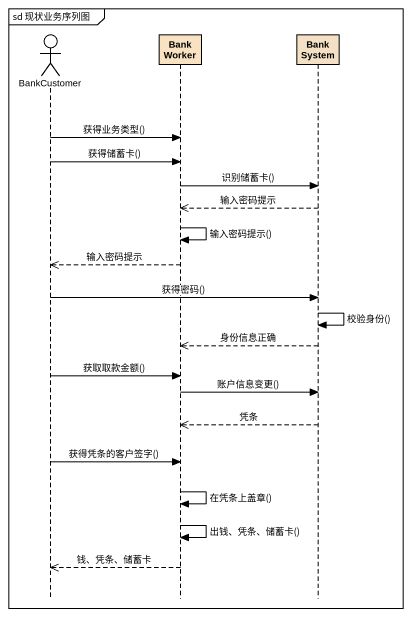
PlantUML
@startuml
mainframe sd 现状业务序列图
hide footbox
actor BankCustomer
participant BankWorker #F8E2C1
participant BankSystem #F3E0C5

BankCustomer -> BankWorker : 获得业务类型()
BankCustomer -> BankWorker : 获得储蓄卡()
BankWorker -> BankSystem : 识别储蓄卡()
BankSystem -->> BankWorker : 输入密码提示
BankWorker -> BankWorker : 输入密码提示()
BankWorker -->> BankCustomer : 输入密码提示
BankCustomer -> BankSystem : 获得密码()
BankSystem -> BankSystem : 校验身份()
BankSystem -->> BankWorker : 身份信息正确
BankCustomer -> BankWorker : 获取取款金额()
BankWorker -> BankSystem : 账户信息变更()
BankSystem -->> BankWorker : 凭条
BankCustomer -> BankWorker : 获得凭条的客户签字()
BankWorker -> BankWorker : 在凭条上盖章()
BankWorker -> BankWorker : 出钱、凭条、储蓄卡()
BankWorker -->> BankCustomer : 钱、凭条、储蓄卡
@enduml
